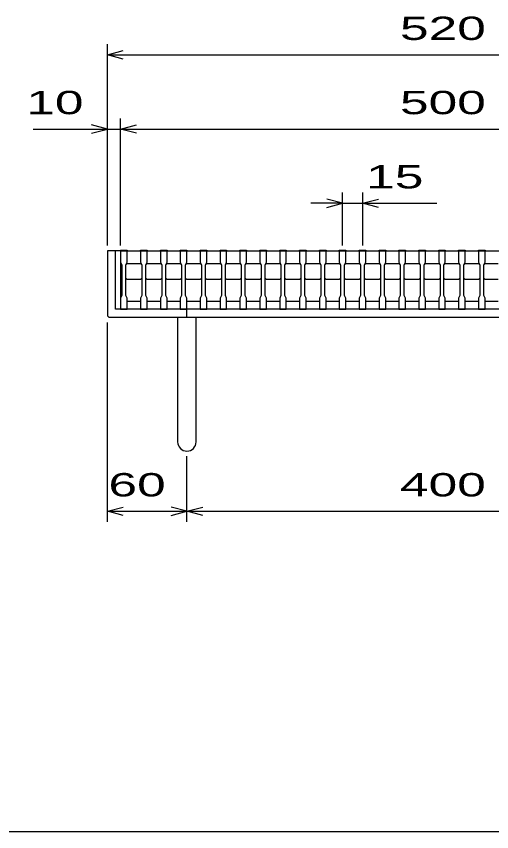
# Model space of a CAD drawing. Units: millimetres, scale not verified. Extents: x -1456 to 1385, y -1026 to 843.
# Drawn here: x -1066 to -707, y -917 to -302 of the extents above; entities that cross this region are included whole.
import ezdxf
from ezdxf.enums import TextEntityAlignment as Align

# ---------------------------------------------------------------- set-up
doc = ezdxf.new("R2010")
doc.units = ezdxf.units.MM
doc.header["$LTSCALE"] = 8
for name, color, linetype, lineweight in [('0_2', 150, 'Continuous', 25), ('16', 3, 'Continuous', 25), ('19', 6, 'Continuous', 25), ('22', 4, 'Continuous', 25)]:
    doc.layers.add(name, color=color, linetype=linetype, lineweight=lineweight)
doc.styles.add('ベクトル', font='')
doc.styles.get('ベクトル').set_extended_font_data('ベクトル')

msp = doc.modelspace()

# ---------------------------------------------------------------- linework, layer by layer
at = {"layer": '0_2'}
msp.add_line((1384.8, -917.2), (-1383.2, -917.2), dxfattribs=at)
at = {"layer": '16'}
for p, q in [((-987, -479), (-987, -478.3)), ((-987, -478.3), (-982, -478.3)), ((-987, -479), (-987, -487.5)), ((-982, -479), (-987, -479)), ((-987, -479), (-987, -517)), ((-987, -479), (-487, -479)), ((-982, -478.3), (-982, -479)), ((-982, -487.5), (-982, -479)), ((-972, -479), (-972, -478.3)), ((-972, -478.3), (-967, -478.3)), ((-972, -479), (-972, -487.5)), ((-967, -479), (-972, -479)), ((-967, -478.3), (-967, -479)), ((-967, -487.5), (-967, -479)), ((-957, -479), (-957, -478.3)), ((-957, -478.3), (-952, -478.3)), ((-957, -479), (-957, -487.5)), ((-952, -479), (-957, -479)), ((-952, -478.3), (-952, -479)), ((-952, -487.5), (-952, -479)), ((-942, -479), (-942, -478.3)), ((-942, -478.3), (-937, -478.3)), ((-942, -479), (-942, -487.5)), ((-937, -479), (-942, -479)), ((-937, -478.3), (-937, -479)), ((-937, -487.5), (-937, -479)), ((-927, -479), (-927, -478.3)), ((-927, -478.3), (-922, -478.3)), ((-927, -479), (-927, -487.5)), ((-922, -479), (-927, -479)), ((-922, -478.3), (-922, -479)), ((-922, -487.5), (-922, -479)), ((-912, -479), (-912, -478.3)), ((-912, -478.3), (-907, -478.3)), ((-912, -479), (-912, -487.5)), ((-907, -479), (-912, -479)), ((-907, -478.3), (-907, -479)), ((-907, -487.5), (-907, -479)), ((-897, -479), (-897, -478.3)), ((-897, -478.3), (-892, -478.3)), ((-897, -479), (-897, -487.5)), ((-892, -479), (-897, -479)), ((-892, -478.3), (-892, -479)), ((-892, -487.5), (-892, -479)), ((-882, -479), (-882, -478.3)), ((-882, -478.3), (-877, -478.3)), ((-882, -479), (-882, -487.5)), ((-877, -479), (-882, -479)), ((-877, -478.3), (-877, -479)), ((-877, -487.5), (-877, -479)), ((-867, -479), (-867, -478.3)), ((-867, -478.3), (-862, -478.3)), ((-867, -479), (-867, -487.5)), ((-862, -479), (-867, -479)), ((-862, -478.3), (-862, -479)), ((-862, -487.5), (-862, -479)), ((-852, -479), (-852, -478.3)), ((-852, -478.3), (-847, -478.3)), ((-852, -479), (-852, -487.5)), ((-847, -479), (-852, -479)), ((-847, -478.3), (-847, -479)), ((-847, -487.5), (-847, -479)), ((-837, -479), (-837, -478.3)), ((-837, -478.3), (-832, -478.3)), ((-837, -479), (-837, -487.5)), ((-832, -479), (-837, -479)), ((-832, -478.3), (-832, -479)), ((-832, -487.5), (-832, -479)), ((-822, -479), (-822, -478.3)), ((-822, -478.3), (-817, -478.3)), ((-822, -479), (-822, -487.5)), ((-817, -479), (-822, -479)), ((-817, -478.3), (-817, -479)), ((-817, -487.5), (-817, -479)), ((-807, -479), (-807, -478.3)), ((-807, -478.3), (-802, -478.3)), ((-807, -479), (-807, -487.5)), ((-802, -479), (-807, -479)), ((-802, -478.3), (-802, -479)), ((-802, -487.5), (-802, -479)), ((-792, -479), (-792, -478.3)), ((-792, -478.3), (-787, -478.3)), ((-792, -479), (-792, -487.5)), ((-787, -479), (-792, -479)), ((-787, -478.3), (-787, -479)), ((-787, -487.5), (-787, -479)), ((-777, -479), (-777, -478.3)), ((-777, -478.3), (-772, -478.3)), ((-777, -479), (-777, -487.5)), ((-772, -479), (-777, -479)), ((-772, -478.3), (-772, -479)), ((-772, -487.5), (-772, -479)), ((-762, -479), (-762, -478.3)), ((-762, -478.3), (-757, -478.3)), ((-762, -479), (-762, -487.5)), ((-757, -479), (-762, -479)), ((-757, -478.3), (-757, -479)), ((-757, -487.5), (-757, -479)), ((-747, -479), (-747, -478.3)), ((-747, -478.3), (-742, -478.3)), ((-747, -479), (-747, -487.5)), ((-742, -479), (-747, -479)), ((-742, -478.3), (-742, -479)), ((-742, -487.5), (-742, -479)), ((-732, -479), (-732, -478.3)), ((-732, -478.3), (-727, -478.3)), ((-732, -479), (-732, -487.5)), ((-727, -479), (-732, -479)), ((-727, -478.3), (-727, -479)), ((-727, -487.5), (-727, -479)), ((-717, -479), (-717, -478.3)), ((-717, -478.3), (-712, -478.3)), ((-717, -479), (-717, -487.5)), ((-712, -479), (-717, -479)), ((-712, -478.3), (-712, -479)), ((-712, -487.5), (-712, -479)), ((-987, -487.5), (-986, -489.5)), ((-986, -489.5), (-986, -512.5)), ((-983, -489.5), (-982, -487.5)), ((-983, -489.5), (-982, -488.5)), ((-983, -512.5), (-983, -489.5)), ((-982, -488.5), (-972, -488.5)), ((-972, -487.5), (-971, -489.5)), ((-972, -488.5), (-971, -489.5)), ((-971, -489.5), (-971, -512.5)), ((-968, -489.5), (-967, -487.5)), ((-968, -489.5), (-967, -488.5)), ((-968, -512.5), (-968, -489.5)), ((-967, -488.5), (-957, -488.5)), ((-957, -487.5), (-956, -489.5)), ((-957, -488.5), (-956, -489.5)), ((-956, -489.5), (-956, -512.5)), ((-953, -489.5), (-952, -487.5)), ((-953, -489.5), (-952, -488.5)), ((-953, -512.5), (-953, -489.5)), ((-952, -488.5), (-942, -488.5)), ((-942, -487.5), (-941, -489.5)), ((-942, -488.5), (-941, -489.5)), ((-941, -489.5), (-941, -512.5)), ((-938, -489.5), (-937, -487.5)), ((-938, -489.5), (-937, -488.5)), ((-938, -512.5), (-938, -489.5)), ((-937, -488.5), (-927, -488.5)), ((-927, -487.5), (-926, -489.5)), ((-927, -488.5), (-926, -489.5)), ((-926, -489.5), (-926, -512.5)), ((-923, -489.5), (-922, -487.5)), ((-923, -489.5), (-922, -488.5)), ((-923, -512.5), (-923, -489.5)), ((-922, -488.5), (-912, -488.5)), ((-912, -487.5), (-911, -489.5)), ((-912, -488.5), (-911, -489.5)), ((-911, -489.5), (-911, -512.5)), ((-908, -489.5), (-907, -487.5)), ((-908, -489.5), (-907, -488.5)), ((-908, -512.5), (-908, -489.5)), ((-907, -488.5), (-897, -488.5)), ((-897, -487.5), (-896, -489.5)), ((-897, -488.5), (-896, -489.5)), ((-896, -489.5), (-896, -512.5)), ((-893, -489.5), (-892, -487.5)), ((-893, -489.5), (-892, -488.5)), ((-893, -512.5), (-893, -489.5)), ((-892, -488.5), (-882, -488.5)), ((-882, -487.5), (-881, -489.5)), ((-882, -488.5), (-881, -489.5)), ((-881, -489.5), (-881, -512.5)), ((-878, -489.5), (-877, -487.5)), ((-878, -489.5), (-877, -488.5)), ((-878, -512.5), (-878, -489.5)), ((-877, -488.5), (-867, -488.5)), ((-867, -487.5), (-866, -489.5)), ((-867, -488.5), (-866, -489.5)), ((-866, -489.5), (-866, -512.5)), ((-863, -489.5), (-862, -487.5)), ((-863, -489.5), (-862, -488.5)), ((-863, -512.5), (-863, -489.5)), ((-862, -488.5), (-852, -488.5)), ((-852, -487.5), (-851, -489.5)), ((-852, -488.5), (-851, -489.5)), ((-851, -489.5), (-851, -512.5)), ((-848, -489.5), (-847, -487.5)), ((-848, -489.5), (-847, -488.5)), ((-848, -512.5), (-848, -489.5)), ((-847, -488.5), (-837, -488.5)), ((-837, -487.5), (-836, -489.5)), ((-837, -488.5), (-836, -489.5)), ((-836, -489.5), (-836, -512.5)), ((-833, -489.5), (-832, -487.5)), ((-833, -489.5), (-832, -488.5)), ((-833, -512.5), (-833, -489.5)), ((-832, -488.5), (-822, -488.5)), ((-822, -487.5), (-821, -489.5)), ((-822, -488.5), (-821, -489.5)), ((-821, -489.5), (-821, -512.5)), ((-818, -489.5), (-817, -487.5)), ((-818, -489.5), (-817, -488.5)), ((-818, -512.5), (-818, -489.5)), ((-817, -488.5), (-807, -488.5)), ((-807, -487.5), (-806, -489.5)), ((-807, -488.5), (-806, -489.5)), ((-806, -489.5), (-806, -512.5)), ((-803, -489.5), (-802, -487.5)), ((-803, -489.5), (-802, -488.5)), ((-803, -512.5), (-803, -489.5)), ((-802, -488.5), (-792, -488.5)), ((-792, -487.5), (-791, -489.5)), ((-792, -488.5), (-791, -489.5)), ((-791, -489.5), (-791, -512.5)), ((-788, -489.5), (-787, -487.5)), ((-788, -489.5), (-787, -488.5)), ((-788, -512.5), (-788, -489.5)), ((-787, -488.5), (-777, -488.5)), ((-777, -487.5), (-776, -489.5)), ((-777, -488.5), (-776, -489.5)), ((-776, -489.5), (-776, -512.5)), ((-773, -489.5), (-772, -487.5)), ((-773, -489.5), (-772, -488.5)), ((-773, -512.5), (-773, -489.5)), ((-772, -488.5), (-762, -488.5)), ((-762, -487.5), (-761, -489.5)), ((-762, -488.5), (-761, -489.5)), ((-761, -489.5), (-761, -512.5)), ((-758, -489.5), (-757, -487.5)), ((-758, -489.5), (-757, -488.5)), ((-758, -512.5), (-758, -489.5)), ((-757, -488.5), (-747, -488.5)), ((-747, -487.5), (-746, -489.5)), ((-747, -488.5), (-746, -489.5)), ((-746, -489.5), (-746, -512.5)), ((-743, -489.5), (-742, -487.5)), ((-743, -489.5), (-742, -488.5)), ((-743, -512.5), (-743, -489.5)), ((-742, -488.5), (-732, -488.5)), ((-732, -487.5), (-731, -489.5)), ((-732, -488.5), (-731, -489.5)), ((-731, -489.5), (-731, -512.5)), ((-728, -489.5), (-727, -487.5)), ((-728, -489.5), (-727, -488.5)), ((-728, -512.5), (-728, -489.5)), ((-727, -488.5), (-717, -488.5)), ((-717, -487.5), (-716, -489.5)), ((-717, -488.5), (-716, -489.5)), ((-716, -489.5), (-716, -512.5)), ((-713, -489.5), (-712, -487.5)), ((-713, -489.5), (-712, -488.5)), ((-713, -512.5), (-713, -489.5)), ((-712, -488.5), (-702, -488.5)), ((-982, -500.5), (-983, -499.5)), ((-972, -500.5), (-982, -500.5)), ((-971, -499.5), (-972, -500.5)), ((-967, -500.5), (-968, -499.5)), ((-957, -500.5), (-967, -500.5)), ((-956, -499.5), (-957, -500.5)), ((-952, -500.5), (-953, -499.5)), ((-942, -500.5), (-952, -500.5)), ((-941, -499.5), (-942, -500.5)), ((-937, -500.5), (-938, -499.5)), ((-927, -500.5), (-937, -500.5)), ((-926, -499.5), (-927, -500.5)), ((-922, -500.5), (-923, -499.5)), ((-912, -500.5), (-922, -500.5)), ((-911, -499.5), (-912, -500.5)), ((-907, -500.5), (-908, -499.5)), ((-897, -500.5), (-907, -500.5)), ((-896, -499.5), (-897, -500.5)), ((-892, -500.5), (-893, -499.5)), ((-882, -500.5), (-892, -500.5)), ((-881, -499.5), (-882, -500.5)), ((-877, -500.5), (-878, -499.5)), ((-867, -500.5), (-877, -500.5)), ((-866, -499.5), (-867, -500.5)), ((-862, -500.5), (-863, -499.5)), ((-852, -500.5), (-862, -500.5)), ((-851, -499.5), (-852, -500.5)), ((-847, -500.5), (-848, -499.5)), ((-837, -500.5), (-847, -500.5)), ((-836, -499.5), (-837, -500.5)), ((-832, -500.5), (-833, -499.5)), ((-822, -500.5), (-832, -500.5)), ((-821, -499.5), (-822, -500.5)), ((-817, -500.5), (-818, -499.5)), ((-807, -500.5), (-817, -500.5)), ((-806, -499.5), (-807, -500.5)), ((-802, -500.5), (-803, -499.5)), ((-792, -500.5), (-802, -500.5)), ((-791, -499.5), (-792, -500.5)), ((-787, -500.5), (-788, -499.5)), ((-777, -500.5), (-787, -500.5)), ((-776, -499.5), (-777, -500.5)), ((-772, -500.5), (-773, -499.5)), ((-762, -500.5), (-772, -500.5)), ((-761, -499.5), (-762, -500.5)), ((-757, -500.5), (-758, -499.5)), ((-747, -500.5), (-757, -500.5)), ((-746, -499.5), (-747, -500.5)), ((-742, -500.5), (-743, -499.5)), ((-732, -500.5), (-742, -500.5)), ((-731, -499.5), (-732, -500.5)), ((-727, -500.5), (-728, -499.5)), ((-717, -500.5), (-727, -500.5)), ((-716, -499.5), (-717, -500.5)), ((-712, -500.5), (-713, -499.5)), ((-702, -500.5), (-712, -500.5)), ((-986, -512.5), (-987, -514.5)), ((-987, -514.5), (-987, -523)), ((-982, -514.5), (-983, -512.5)), ((-982, -523), (-982, -514.5)), ((-971, -512.5), (-972, -514.5)), ((-972, -514.5), (-972, -523)), ((-967, -514.5), (-968, -512.5)), ((-967, -523), (-967, -514.5)), ((-956, -512.5), (-957, -514.5)), ((-957, -514.5), (-957, -523)), ((-952, -514.5), (-953, -512.5)), ((-952, -523), (-952, -514.5)), ((-941, -512.5), (-942, -514.5)), ((-942, -514.5), (-942, -523)), ((-937, -514.5), (-938, -512.5)), ((-937, -523), (-937, -514.5)), ((-926, -512.5), (-927, -514.5)), ((-927, -514.5), (-927, -523)), ((-922, -514.5), (-923, -512.5)), ((-922, -523), (-922, -514.5)), ((-911, -512.5), (-912, -514.5)), ((-912, -514.5), (-912, -523)), ((-907, -514.5), (-908, -512.5)), ((-907, -523), (-907, -514.5)), ((-896, -512.5), (-897, -514.5)), ((-897, -514.5), (-897, -523)), ((-892, -514.5), (-893, -512.5)), ((-892, -523), (-892, -514.5)), ((-881, -512.5), (-882, -514.5)), ((-882, -514.5), (-882, -523)), ((-877, -514.5), (-878, -512.5)), ((-877, -523), (-877, -514.5)), ((-866, -512.5), (-867, -514.5)), ((-867, -514.5), (-867, -523)), ((-862, -514.5), (-863, -512.5)), ((-862, -523), (-862, -514.5)), ((-851, -512.5), (-852, -514.5)), ((-852, -514.5), (-852, -523)), ((-847, -514.5), (-848, -512.5)), ((-847, -523), (-847, -514.5)), ((-836, -512.5), (-837, -514.5)), ((-837, -514.5), (-837, -523)), ((-832, -514.5), (-833, -512.5)), ((-832, -523), (-832, -514.5)), ((-821, -512.5), (-822, -514.5)), ((-822, -514.5), (-822, -523)), ((-817, -514.5), (-818, -512.5)), ((-817, -523), (-817, -514.5)), ((-806, -512.5), (-807, -514.5)), ((-807, -514.5), (-807, -523)), ((-802, -514.5), (-803, -512.5)), ((-802, -523), (-802, -514.5)), ((-791, -512.5), (-792, -514.5)), ((-792, -514.5), (-792, -523)), ((-787, -514.5), (-788, -512.5)), ((-787, -523), (-787, -514.5)), ((-776, -512.5), (-777, -514.5)), ((-777, -514.5), (-777, -523)), ((-772, -514.5), (-773, -512.5)), ((-772, -523), (-772, -514.5)), ((-761, -512.5), (-762, -514.5)), ((-762, -514.5), (-762, -523)), ((-757, -514.5), (-758, -512.5)), ((-757, -523), (-757, -514.5)), ((-746, -512.5), (-747, -514.5)), ((-747, -514.5), (-747, -523)), ((-742, -514.5), (-743, -512.5)), ((-742, -523), (-742, -514.5)), ((-731, -512.5), (-732, -514.5)), ((-732, -514.5), (-732, -523)), ((-727, -514.5), (-728, -512.5)), ((-727, -523), (-727, -514.5)), ((-716, -512.5), (-717, -514.5)), ((-717, -514.5), (-717, -523)), ((-712, -514.5), (-713, -512.5)), ((-712, -523), (-712, -514.5)), ((-982, -517), (-972, -517)), ((-967, -517), (-957, -517)), ((-952, -517), (-942, -517)), ((-937, -517), (-927, -517)), ((-922, -517), (-912, -517)), ((-907, -517), (-897, -517)), ((-892, -517), (-882, -517)), ((-877, -517), (-867, -517)), ((-862, -517), (-852, -517)), ((-847, -517), (-837, -517)), ((-832, -517), (-822, -517)), ((-817, -517), (-807, -517)), ((-802, -517), (-792, -517)), ((-787, -517), (-777, -517)), ((-772, -517), (-762, -517)), ((-757, -517), (-747, -517)), ((-742, -517), (-732, -517)), ((-727, -517), (-717, -517)), ((-712, -517), (-702, -517)), ((-987, -523), (-982, -523)), ((-972, -523), (-967, -523)), ((-957, -523), (-952, -523)), ((-942, -523), (-937, -523)), ((-927, -523), (-922, -523)), ((-912, -523), (-907, -523)), ((-897, -523), (-892, -523)), ((-882, -523), (-877, -523)), ((-867, -523), (-862, -523)), ((-852, -523), (-847, -523)), ((-837, -523), (-832, -523)), ((-822, -523), (-817, -523)), ((-807, -523), (-802, -523)), ((-792, -523), (-787, -523)), ((-777, -523), (-772, -523)), ((-762, -523), (-757, -523)), ((-747, -523), (-742, -523)), ((-732, -523), (-727, -523)), ((-717, -523), (-712, -523))]:
    msp.add_line(p, q, dxfattribs=at)
at = {"layer": '19'}
for p, q in [((-987, -479), (-997, -479)), ((-997, -479), (-997, -528)), ((-991, -523), (-991, -479)), ((-997, -528), (-996, -529)), ((-996, -529), (-478, -529)), ((-483, -523), (-991, -523)), ((-944, -529), (-944, -623)), ((-937, -529), (-937, -523)), ((-930, -623), (-930, -529))]:
    msp.add_line(p, q, dxfattribs=at)
msp.add_arc((-937, -623), 7, 180, 0, dxfattribs=at)
at = {"layer": '22'}
for p, q in [((-997, -475), (-997, -323)), ((-997, -331), (-985, -327.8)), ((-985, -334.2), (-997, -331)), ((-997, -331), (-477, -331)), ((-997, -475), (-997, -379)), ((-987, -475), (-987, -379)), ((-1053, -387), (-997, -387)), ((-997, -387), (-1009, -383.8)), ((-1009, -390.2), (-997, -387)), ((-997, -387), (-987, -387)), ((-987, -387), (-975, -383.8)), ((-975, -390.2), (-987, -387)), ((-987, -387), (-487, -387)), ((-819.5, -475), (-819.5, -435)), ((-804.5, -435), (-804.5, -475)), ((-819.5, -443), (-831.5, -439.8)), ((-804.5, -443), (-792.5, -439.8)), ((-819.5, -443), (-843.5, -443)), ((-831.5, -446.2), (-819.5, -443)), ((-819.5, -443), (-804.5, -443)), ((-792.5, -446.2), (-804.5, -443)), ((-804.5, -443), (-748.5, -443)), ((-997, -683.4), (-997, -533)), ((-937, -683.4), (-937, -633.8)), ((-997, -675.4), (-985, -672.2)), ((-985, -678.6), (-997, -675.4)), ((-997, -675.4), (-937, -675.4)), ((-937, -675.4), (-949, -672.2)), ((-949, -678.6), (-937, -675.4)), ((-937, -675.4), (-925, -672.2)), ((-925, -678.6), (-937, -675.4)), ((-937, -675.4), (-537, -675.4))]:
    msp.add_line(p, q, dxfattribs=at)

# ---------------------------------------------------------------- texts
at = {"layer": '22', "color": 2, "style": 'ベクトル', "width": 1.65}
for s, p in [(' 520 ', (-787, -311)), (' 10 ', (-1069, -367)), (' 500 ', (-787, -367)), (' 15 ', (-812.5, -423)), (' 60 ', (-1007, -655.4)), (' 400 ', (-787, -655.4))]:
    msp.add_text(s, height=17.6, dxfattribs=at).set_placement(p, align=Align.MIDDLE_LEFT)

doc.saveas('drawing.dxf')
